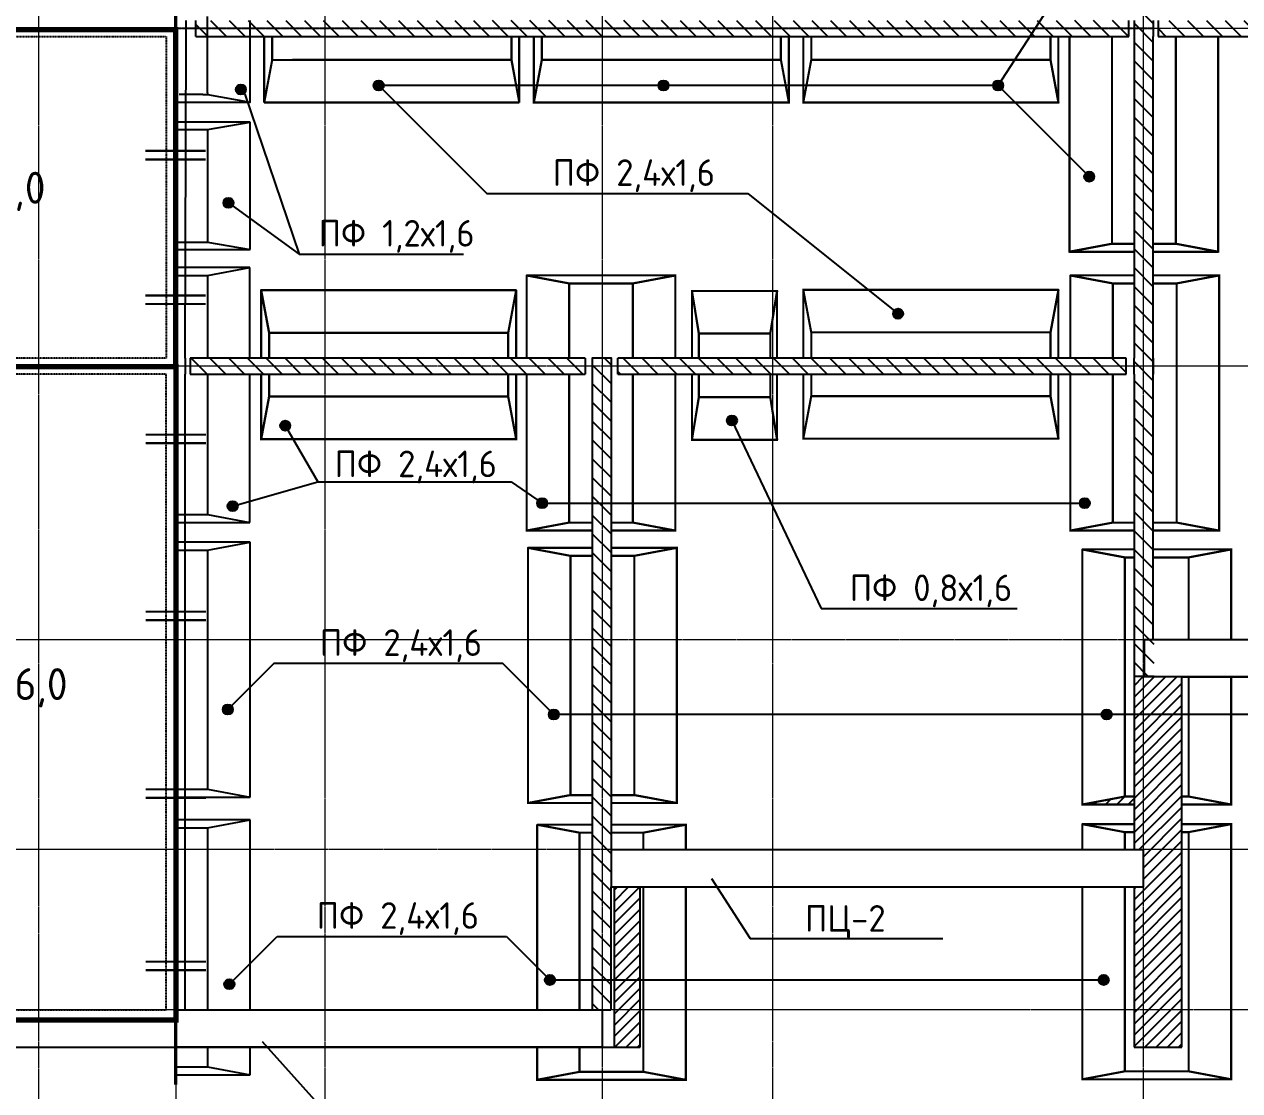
# Model space of a CAD drawing. Header units: inches. Extents: x -2431 to 214825, y 3 to 92804.
# Drawn here: x 18181 to 29616, y 45496 to 55527 of the extents above; entities that cross this region are included whole.
import ezdxf

# ---------------------------------------------------------------- set-up
doc = ezdxf.new("R2010")
doc.units = ezdxf.units.IN
doc.header["$MEASUREMENT"] = 0
doc.linetypes.add('Линия сетки', pattern=[22.225, 12.7, -3.175, 3.175, -3.175])
doc.linetypes.add('Сверху', pattern=[3.96875, 2.38125, -1.5875])
doc.layers.add('Балясины', color=7, linetype='Continuous', lineweight=9)
doc.layers.add('Фундамент', color=30, linetype='Continuous')
doc.styles.add('Чертежный', font='GOST_Common.ttf', dxfattribs={"height": 150})
pattern_1 = [(135, (-6289.9, 39006.24), (-88.38835, -88.38835), [])]

msp = doc.modelspace()

# ---------------------------------------------------------------- hatches: boundary and pattern name
h = msp.add_hatch()
h.set_pattern_fill('ANSI31', color=256, scale=1000, angle=90)
h.set_pattern_definition(pattern_1)
h.paths.add_polyline_path([(25311.90672, 62277.26653), (25221.69741, 62277.26653), (25221.69741, 57188.02832), (25311.90672, 57188.02832)])
h.paths.add_polyline_path([(25221.69741, 62277.26653), (25131.90672, 62277.26653), (25131.90672, 57263.02832), (25131.90672, 57188.02832), (25221.69741, 57188.02832)])
h.paths.add_polyline_path([(28801.90672, 60388.8333), (28707.92649, 60388.8333), (28707.92649, 57188.02832), (28801.90672, 57188.02832), (28801.90672, 57263.02832)])
h.paths.add_polyline_path([(28801.90672, 62277.26653), (28707.92649, 62277.26653), (28707.92649, 60388.8333), (28801.90672, 60388.8333)])
h.paths.add_polyline_path([(28801.90672, 63577.26653), (28707.92649, 63577.26653), (28707.92649, 62372.57606), (28801.90672, 62372.57606)])
h.paths.add_polyline_path([(28707.92649, 63577.26653), (28621.90672, 63577.26653), (28621.90672, 62372.57606), (28707.92649, 62372.57606)])
h.paths.add_polyline_path([(28707.92649, 62277.26653), (28621.90672, 62277.26653), (28621.90672, 60388.8333), (28707.92649, 60388.8333)])
h.paths.add_polyline_path([(28707.92649, 60388.8333), (28621.90672, 60388.8333), (28621.90672, 57263.02832), (28621.90672, 57188.02832), (28707.92649, 57188.02832)])
h.paths.add_polyline_path([(28707.92649, 57188.02832), (28621.90672, 57188.02832), (28621.90672, 57113.02832), (28621.90672, 55788.17678), (28707.92649, 55788.17678)])
h.paths.add_polyline_path([(28801.97248, 57113.02832), (28801.90672, 57113.02832), (28801.90672, 57188.02832), (28707.92649, 57188.02832), (28707.92649, 55788.17678), (28801.97248, 55788.17678)])
h.paths.add_polyline_path([(28801.97248, 55713.14264), (28707.92649, 55713.14264), (28707.92649, 55488.02832), (28801.97248, 55488.02832), (28801.97248, 55563.02832)])
h.paths.add_polyline_path([(28707.92649, 55713.14264), (28621.90672, 55713.14264), (28621.90672, 55563.02832), (28621.90672, 55488.02832), (28707.92649, 55488.02832)])
h.paths.add_polyline_path([(28801.97248, 55788.17678), (28707.92649, 55788.17678), (28707.92649, 55713.14264), (28801.97248, 55713.14264)])
h.paths.add_polyline_path([(28707.92649, 55788.17678), (28621.90672, 55788.17678), (28621.90672, 55713.14264), (28707.92649, 55713.14264)])
h.paths.add_polyline_path([(28801.90672, 55413.02832), (28801.9396, 55488.02832), (28707.92649, 55488.02832), (28707.92649, 52312.14543), (28801.90672, 52312.14543), (28801.90672, 52387.14543)])
h.paths.add_polyline_path([(28707.92649, 55488.02832), (28621.90672, 55488.02832), (28621.90672, 52387.14543), (28621.90672, 52312.14543), (28707.92649, 52312.14543)])
h.paths.add_polyline_path([(28801.90672, 52312.14543), (28707.92649, 52312.14543), (28707.92649, 49738.02832), (28801.90672, 49738.02832)])
h.paths.add_polyline_path([(28707.92649, 52312.14543), (28621.90672, 52312.14543), (28621.90672, 52236.16401), (28621.90672, 49738.02832), (28707.92649, 49738.02832)])
h.paths.add_polyline_path([(28707.92649, 49738.02832), (28621.90672, 49738.02832), (28621.90672, 49391.9754), (28707.92649, 49391.9754)])
h.paths.add_polyline_path([(28810.20569, 49738.02832), (28801.90672, 49738.02832), (28707.92649, 49738.02832), (28707.92649, 49391.9754), (28810.20569, 49391.9754)])
h = msp.add_hatch()
h.set_pattern_fill('ANSI31', color=256, scale=1000, angle=90)
h.set_pattern_definition(pattern_1)
h.paths.add_polyline_path([(36675.52347, 55488.02832), (32948.76553, 55488.02832), (32948.76553, 55413.02832), (36675.52347, 55413.02832)])
h.paths.add_polyline_path([(36675.52347, 55563.02832), (32948.76553, 55563.02832), (32948.76553, 55488.02832), (36675.52347, 55488.02832)])
h.paths.add_polyline_path([(32663.00298, 55563.02832), (28848.71111, 55563.02832), (28848.71111, 55488.02832), (32663.00298, 55488.02832)])
h.paths.add_polyline_path([(32663.00298, 55488.02832), (28848.71111, 55488.02832), (28848.71111, 55413.02832), (32663.00298, 55413.02832)])
h.paths.add_polyline_path([(31511.81188, 57188.02832), (30284.33278, 57188.02832), (30284.33278, 57113.02832), (31511.81188, 57113.02832)])
h.paths.add_polyline_path([(31511.81188, 57263.02832), (30284.33278, 57263.02832), (30284.33278, 57188.02832), (31511.81188, 57188.02832)])
h.paths.add_polyline_path([(32100.5801, 57188.02832), (31511.81188, 57188.02832), (31511.81188, 57113.02832), (32100.5801, 57113.02832)])
h.paths.add_polyline_path([(32500.5801, 57188.02832), (32100.5801, 57188.02832), (32100.5801, 57113.02832), (32500.5801, 57113.02832)])
h.paths.add_polyline_path([(32500.5801, 57263.02832), (32100.5801, 57263.02832), (32100.5801, 57188.02832), (32500.5801, 57188.02832)])
h.paths.add_polyline_path([(32100.5801, 57263.02832), (31511.81188, 57263.02832), (31511.81188, 57188.02832), (32100.5801, 57188.02832)])
h.paths.add_polyline_path([(32626.35347, 57263.02832), (32500.5801, 57263.02832), (32500.5801, 57188.02832), (32626.35347, 57188.02832)])
h.paths.add_polyline_path([(32626.35347, 57188.02832), (32500.5801, 57188.02832), (32500.5801, 57113.02832), (32626.35347, 57113.02832)])
h.paths.add_polyline_path([(30284.33278, 57188.02832), (28868.49219, 57188.02832), (28868.49219, 57113.02832), (30284.33278, 57113.02832)])
h.paths.add_polyline_path([(30284.33278, 57263.02832), (28868.49219, 57263.02832), (28868.49219, 57188.02832), (30284.33278, 57188.02832)])
h.paths.add_polyline_path([(28556.87354, 57188.02832), (28011.96335, 57188.02832), (28011.96335, 57113.02832), (28556.87354, 57113.02832)])
h.paths.add_polyline_path([(28556.87354, 57263.02832), (28011.96335, 57263.02832), (28011.96335, 57188.02832), (28556.87354, 57188.02832)])
h.paths.add_polyline_path([(28011.96335, 57188.02832), (25356.97851, 57188.02832), (25356.97851, 57113.02832), (28011.96335, 57113.02832)])
h.paths.add_polyline_path([(28011.96335, 57263.02832), (25356.97851, 57263.02832), (25356.97851, 57188.02832), (28011.96335, 57188.02832)])
h.paths.add_polyline_path([(25072.21666, 57188.02832), (23617.90475, 57188.02832), (23617.90475, 57113.02832), (25072.21666, 57113.02832)])
h.paths.add_polyline_path([(25072.21666, 57263.02832), (23617.90475, 57263.02832), (23617.90475, 57188.02832), (25072.21666, 57188.02832)])
h.paths.add_polyline_path([(23617.90475, 57188.02832), (21100.97127, 57188.02832), (21100.97127, 57113.02832), (23617.90475, 57113.02832)])
h.paths.add_polyline_path([(23617.90475, 57263.02832), (21100.97127, 57263.02832), (21100.97127, 57188.02832), (23617.90475, 57188.02832)])
h.paths.add_polyline_path([(20807.41928, 57188.02832), (19608.1765, 57188.02832), (19608.1765, 57113.02832), (20807.41928, 57113.02832)])
h.paths.add_polyline_path([(20807.41928, 57263.02832), (19608.1765, 57263.02832), (19608.1765, 57188.02832), (20807.41928, 57188.02832)])
h.paths.add_polyline_path([(21007.40179, 57188.02832), (20861.68044, 57188.02832), (20861.68044, 57113.02832), (21007.40179, 57113.02832)])
h.paths.add_polyline_path([(21040.90734, 57188.02832), (21007.40179, 57188.02832), (21007.40179, 57113.02832), (21040.90734, 57113.02832)])
h.paths.add_polyline_path([(21007.40179, 62277.26653), (20861.68044, 62277.26653), (20861.68044, 57263.02832), (20861.68044, 57188.02832), (21007.40179, 57188.02832)])
h.paths.add_polyline_path([(21041.68044, 62277.26653), (21007.40179, 62277.26653), (21007.40179, 57188.02832), (21040.90734, 57188.02832), (21040.90734, 57263.02832)])
h = msp.add_hatch()
h.set_pattern_fill('ANSI31', color=256, scale=1000, angle=90)
h.set_pattern_definition(pattern_1)
h.paths.add_polyline_path([(19905.07864, 55488.02832), (19794.86086, 55488.02832), (19794.86086, 55413.02832), (19905.07864, 55413.02832)])
h.paths.add_polyline_path([(19905.07864, 55563.02832), (19794.86086, 55563.02832), (19794.86086, 55488.02832), (19905.07864, 55488.02832)])
h.paths.add_polyline_path([(20305.07864, 55563.02832), (19905.07864, 55563.02832), (19905.07864, 55488.02832), (20305.07864, 55488.02832)])
h.paths.add_polyline_path([(20305.07864, 55488.02832), (19905.07864, 55488.02832), (19905.07864, 55413.02832), (20305.07864, 55413.02832)])
h.paths.add_polyline_path([(21007.40179, 55488.02832), (20305.07864, 55488.02832), (20305.07864, 55413.02832), (21007.40179, 55413.02832)])
h.paths.add_polyline_path([(21007.40179, 55563.02832), (20305.07864, 55563.02832), (20305.07864, 55488.02832), (21007.40179, 55488.02832)])
h.paths.add_polyline_path([(23617.90475, 55563.02832), (21007.40179, 55563.02832), (21007.40179, 55488.02832), (23617.90475, 55488.02832)])
h.paths.add_polyline_path([(23617.90475, 55488.02832), (21007.40179, 55488.02832), (21007.40179, 55413.02832), (23617.90475, 55413.02832)])
h.paths.add_polyline_path([(25221.69741, 55563.02832), (23617.90475, 55563.02832), (23617.90475, 55488.02832), (25221.69741, 55488.02832)])
h.paths.add_polyline_path([(25221.69741, 55488.02832), (23617.90475, 55488.02832), (23617.90475, 55413.02832), (25221.69741, 55413.02832)])
h.paths.add_polyline_path([(27739.03808, 55563.02832), (25221.69741, 55563.02832), (25221.69741, 55488.02832), (27690.46117, 55488.02832)])
h.paths.add_polyline_path([(27690.46117, 55488.02832), (25221.69741, 55488.02832), (25221.69741, 55413.02832), (27641.88426, 55413.02832)])
h.paths.add_polyline_path([(28571.912, 55563.02832), (27739.03808, 55563.02832), (27690.46117, 55488.02832), (28571.912, 55488.02832)])
h.paths.add_polyline_path([(28571.912, 55488.02832), (27690.46117, 55488.02832), (27641.88426, 55413.02832), (28571.912, 55413.02832)])
h = msp.add_hatch(color=256)
h.dxf.hatch_style = 1
h.paths.add_polyline_path([(20266.92715, 54913.75508, 1), (20171.89214, 54913.75508, 1)])
h = msp.add_hatch(color=256)
h.dxf.hatch_style = 1
h.paths.add_polyline_path([(21563.00045, 54951.63241, 1), (21467.96545, 54951.63241, 1)])
h = msp.add_hatch(color=256)
h.dxf.hatch_style = 1
h.paths.add_polyline_path([(24242.3352, 54951.63241, 1), (24147.3002, 54951.63241, 1)])
h = msp.add_hatch(color=256)
h.dxf.hatch_style = 1
h.paths.add_polyline_path([(27390.55926, 54951.63241, 1), (27295.52426, 54951.63241, 1)])
h = msp.add_hatch(color=256)
h.dxf.hatch_style = 1
h.paths.add_polyline_path([(28247.98619, 54094.20548, 1), (28152.95119, 54094.20548, 1)])
h = msp.add_hatch(color=256)
h.dxf.hatch_style = 1
h.paths.add_polyline_path([(20148.99408, 53847.78011, 1), (20053.95908, 53847.78011, 1)])
h = msp.add_hatch(color=256)
h.dxf.hatch_style = 1
h.paths.add_polyline_path([(26449.44528, 52804.86124, 1), (26354.41028, 52804.86124, 1)])
h = msp.add_hatch()
h.set_pattern_fill('ANSI31', color=256, scale=1000, angle=90)
h.set_pattern_definition(pattern_1)
h.paths.add_polyline_path([(25221.69741, 52387.14543), (23766.29446, 52387.14543), (23766.29446, 52312.14543), (25221.69741, 52312.14543)])
h.paths.add_polyline_path([(25221.69741, 52312.14543), (23766.29446, 52312.14543), (23766.29446, 52237.14543), (25221.69741, 52237.14543)])
h.paths.add_polyline_path([(28547.50571, 52387.14543), (25221.69741, 52387.14543), (25221.69741, 52312.14543), (28547.50571, 52312.14543)])
h.paths.add_polyline_path([(28547.50571, 52312.14543), (25221.69741, 52312.14543), (25221.69741, 52237.14543), (28547.50571, 52237.14543)])
h.paths.add_polyline_path([(23705.1166, 52237.14543), (23705.50252, 52312.14543), (23617.90475, 52312.14543), (23617.90475, 51021.86406), (23705.1166, 51021.86406)])
h.paths.add_polyline_path([(23705.88843, 52387.14543), (23617.90475, 52387.14543), (23617.90475, 52312.14543), (23705.88843, 52312.14543)])
h.paths.add_polyline_path([(23617.90475, 52387.14543), (23525.07535, 52387.14543), (23525.07535, 52312.14543), (23617.90475, 52312.14543)])
h.paths.add_polyline_path([(23617.90475, 52312.14543), (23525.07535, 52312.14543), (23525.07535, 52237.14543), (23525.07535, 51021.86406), (23617.90475, 51021.86406)])
h.paths.add_polyline_path([(23617.90475, 51021.86406), (23525.07535, 51021.86406), (23525.07535, 49738.02832), (23617.90475, 49738.02832)])
h.paths.add_polyline_path([(23705.1166, 51021.86406), (23617.90475, 51021.86406), (23617.90475, 49738.02832), (23705.1166, 49738.02832)])
h.paths.add_polyline_path([(23617.90475, 49738.02832), (23525.07535, 49738.02832), (23525.07535, 49034.52215), (23617.90475, 49034.52215)])
h.paths.add_polyline_path([(23705.1166, 49738.02832), (23617.90475, 49738.02832), (23617.90475, 49034.52215), (23705.1166, 49034.52215)])
h.paths.add_polyline_path([(23705.1166, 49034.52215), (23617.90475, 49034.52215), (23617.90475, 47763.02832), (23705.1166, 47763.02832)])
h.paths.add_polyline_path([(23617.90475, 49034.52215), (23525.07535, 49034.52215), (23525.07535, 47763.02832), (23617.90475, 47763.02832)])
h.paths.add_polyline_path([(23458.3376, 52312.14543), (21007.40179, 52312.14543), (21007.40179, 52237.14543), (23458.3376, 52237.14543)])
h.paths.add_polyline_path([(23458.3376, 52387.14543), (21007.40179, 52387.14543), (21007.40179, 52312.14543), (23458.3376, 52312.14543)])
h.paths.add_polyline_path([(21007.40179, 52312.14543), (19740.99259, 52312.14543), (19740.99259, 52237.14543), (21007.40179, 52237.14543)])
h.paths.add_polyline_path([(21007.40179, 52387.14543), (19740.99259, 52387.14543), (19740.99259, 52312.14543), (21007.40179, 52312.14543)])
h.paths.add_polyline_path([(23617.90475, 47763.02832), (23525.07535, 47763.02832), (23525.07535, 46537.16968), (23617.90475, 46537.16968)])
h.paths.add_polyline_path([(23700.17456, 47763.02832), (23617.90475, 47763.02832), (23617.90475, 46537.16968), (23700.17456, 46537.16968), (23700.17456, 47413.02832)])
h.paths.add_polyline_path([(23617.90475, 46537.16968), (23525.07535, 46537.16968), (23525.07535, 46255.89953), (23617.90475, 46255.89953)])
h.paths.add_polyline_path([(23700.17456, 46537.16968), (23617.90475, 46537.16968), (23617.90475, 46255.89953), (23700.17456, 46255.89953)])
h = msp.add_hatch(color=256)
h.dxf.hatch_style = 1
h.paths.add_polyline_path([(20683.96358, 51751.57934, 1), (20588.92857, 51751.57934, 1)])
h = msp.add_hatch(color=256)
h.dxf.hatch_style = 1
h.paths.add_polyline_path([(24886.90085, 51799.51676, 1), (24791.86585, 51799.51676, 1)])
h = msp.add_hatch(color=256)
h.dxf.hatch_style = 1
h.paths.add_polyline_path([(20189.06212, 50994.4617, 1), (20094.02712, 50994.4617, 1)])
h = msp.add_hatch(color=256)
h.dxf.hatch_style = 1
h.paths.add_polyline_path([(23100.85156, 51021.86406, 1), (23005.81656, 51021.86406, 1)])
h = msp.add_hatch(color=256)
h.dxf.hatch_style = 1
h.paths.add_polyline_path([(28205.78351, 51021.86406, 1), (28110.74851, 51021.86406, 1)])
h = msp.add_hatch(color=256)
h.dxf.hatch_style = 1
h.paths.add_polyline_path([(20143.18357, 49081.04478, 1), (20048.14857, 49081.04478, 1)])
h = msp.add_hatch(color=256)
h.dxf.hatch_style = 1
h.paths.add_polyline_path([(23210.89096, 49034.52215, 1), (23115.85596, 49034.52215, 1)])
h = msp.add_hatch(color=256)
h.dxf.hatch_style = 1
h.paths.add_polyline_path([(28411.71221, 49034.52215, 1), (28316.67721, 49034.52215, 1)])
h = msp.add_hatch(color=256)
h.dxf.hatch_style = 1
h.paths.add_polyline_path([(20158.26564, 46496.99711, 1), (20063.23064, 46496.99711, 1)])
h = msp.add_hatch(color=256)
h.dxf.hatch_style = 1
h.paths.add_polyline_path([(23174.39519, 46537.16968, 1), (23079.36019, 46537.16968, 1)])
h = msp.add_hatch(color=256)
h.dxf.hatch_style = 1
h.paths.add_polyline_path([(28383.75848, 46537.16968, 1), (28288.72348, 46537.16968, 1)])
at = {"layer": 'Фундамент'}
h = msp.add_hatch(dxfattribs=at)
h.set_pattern_fill('ANSI31', color=256, scale=600)
h.paths.add_polyline_path([(23975.07535, 47410.52763), (23733.07739, 47410.52763), (23733.07739, 46537.16968), (23975.07535, 46537.16968)])
h.paths.add_polyline_path([(23975.07535, 46537.16968), (23733.07739, 46537.16968), (23733.07739, 46255.89953), (23975.07535, 46255.89953)])
h.paths.add_polyline_path([(23975.07535, 46255.89953), (23733.07739, 46255.89953), (23733.07739, 45905.89953), (23975.07535, 45905.89953)])
h.paths.add_polyline_path([(29071.90672, 47763.02832), (28707.92649, 47763.02832), (28707.92649, 47410.52763), (28707.92649, 46255.89953), (29071.90672, 46255.89953)])
h.paths.add_polyline_path([(28707.92649, 47410.52763), (28621.90672, 47410.52763), (28621.90672, 46255.89953), (28707.92649, 46255.89953)])
h.paths.add_polyline_path([(28707.92649, 46255.89953), (28621.90672, 46255.89953), (28621.90672, 45905.89953), (28707.92649, 45905.89953)])
h.paths.add_polyline_path([(29071.90672, 46255.89953), (28707.92649, 46255.89953), (28707.92649, 45905.89953), (29071.90672, 45905.89953)])
h.paths.add_polyline_path([(28621.90672, 48262.80519), (28535.29941, 48262.80519), (28135.29941, 48187.77105), (28621.90672, 48187.77105)])
h.paths.add_polyline_path([(29071.90672, 49391.9754), (28716.05621, 49391.9754), (28707.92649, 49391.9754), (28707.92649, 49034.52215), (29071.90672, 49034.52215)])
h.paths.add_polyline_path([(28707.92649, 49034.52215), (28621.90672, 49034.52215), (28621.90672, 47763.02832), (28707.92649, 47763.02832)])
h.paths.add_polyline_path([(28707.92649, 49391.9754), (28621.90672, 49391.9754), (28621.90672, 49034.52215), (28707.92649, 49034.52215)])
h.paths.add_polyline_path([(29071.90672, 49034.52215), (28707.92649, 49034.52215), (28707.92649, 47763.02832), (29071.90672, 47763.02832)])

# ---------------------------------------------------------------- linework, layer by layer
for p, q in [((27343.04176, 54951.63241), (28254.59373, 56359.01704)), ((19905.07864, 54883.14554), (19905.07864, 55601.70505)), ((19703.01749, 55413.02832), (19703.36352, 55563.02832)), ((19794.86086, 55413.02832), (19794.86086, 55563.02832)), ((20305.07864, 55037.53448), (20305.07864, 55563.02832)), ((28571.912, 55413.02832), (28571.912, 55563.02832)), ((28621.90672, 55563.02832), (28621.90672, 52387.14543)), ((28801.97248, 55563.02832), (28801.97248, 55413.02832)), ((28848.71111, 55563.02832), (28848.71111, 55413.02832)), ((19696.03725, 52387.14543), (19703.01749, 55413.02832)), ((19794.86086, 55413.02832), (28571.912, 55413.02832)), ((20438.63158, 55413.02832), (20438.63158, 55400.31243)), ((20438.63158, 55400.31243), (20438.63158, 55413.02832)), ((20513.66572, 55413.02832), (20513.66572, 55371.99036)), ((22763.59744, 55413.02832), (22763.59744, 55192.05415)), ((22838.63158, 54792.05415), (22838.63158, 55413.02832)), ((23049.55715, 55413.02832), (23049.55715, 55192.05415)), ((25299.48887, 55413.02832), (25299.48887, 55192.05415)), ((25584.95678, 55413.02832), (25584.95678, 55192.05415)), ((27834.88851, 55413.02832), (27834.88851, 55192.05415)), ((28413.66463, 55413.02832), (28413.66463, 53463.21092)), ((28801.90672, 49738.02832), (28801.90672, 55413.02832)), ((28848.71111, 55413.02832), (32663.00298, 55413.02832)), ((29013.66463, 55413.02832), (29013.66463, 53463.21092)), ((22763.59744, 55192.05415), (20705.41736, 55192.05415)), ((22763.59744, 55192.05415), (22838.63158, 54792.05415)), ((23049.55715, 55192.05415), (22974.52301, 54792.05415)), ((25299.48887, 55192.05415), (23049.55715, 55192.05415)), ((25299.48887, 55192.05415), (25374.52301, 54792.05415)), ((25584.95678, 55192.05415), (25509.92264, 54792.05415)), ((27834.88851, 55192.05415), (25584.95678, 55192.05415)), ((27834.88851, 55192.05415), (27909.92264, 54792.05415)), ((20498.69872, 55112.26647), (20438.63158, 54792.05415)), ((20438.63158, 55089.08222), (20438.63158, 54792.05415)), ((20438.63158, 54792.05415), (20438.63158, 55089.08222)), ((27343.04176, 54951.63241), (21515.48295, 54951.63241)), ((21515.48295, 54951.63241), (22531.55661, 53935.55875)), ((28200.46869, 54094.20548), (27343.04176, 54951.63241)), ((19862.01403, 54866.52379), (19636.97592, 54866.52379)), ((19862.01403, 54866.52379), (19905.07864, 54866.52379)), ((19905.07864, 54883.14554), (19905.07864, 54866.52379)), ((19905.07864, 54866.52379), (20305.07864, 54795.70196)), ((20254.95771, 54868.47931), (20766.4539, 53365.4597)), ((20438.63158, 54792.05415), (22838.63158, 54792.05415)), ((20305.07864, 54608.12619), (19606.03725, 54608.12619)), ((19905.07864, 54537.30436), (20305.07864, 54608.12619)), ((20305.07864, 53408.12619), (20305.07864, 54608.12619)), ((19606.03725, 54537.30436), (19905.07864, 54537.30436)), ((19905.07864, 54537.30436), (19905.07864, 53478.94801)), ((22531.55661, 53935.55875), (24987.93258, 53935.55875)), ((24987.93258, 53935.55875), (26401.92778, 52804.86124)), ((20101.47658, 53847.78011), (20766.4539, 53365.4597)), ((19606.03725, 53478.94801), (19905.07864, 53478.94801)), ((19606.03725, 53408.12619), (20305.07864, 53408.12619)), ((19905.07864, 53478.94801), (20305.07864, 53408.12619)), ((28013.66463, 53388.17678), (28413.66463, 53463.21092)), ((28413.66463, 53463.21092), (28621.90672, 53463.21092)), ((28801.90672, 53463.21092), (29013.66463, 53463.21092)), ((29013.66463, 53463.21092), (29413.66463, 53388.17678)), ((20766.4539, 53365.4597), (22313.21386, 53365.4597)), ((20303.898, 53239.91991), (19606.03725, 53239.91991)), ((19903.898, 53164.88577), (20303.898, 53239.91991)), ((20303.898, 52387.14543), (20303.898, 53239.91991)), ((19606.03725, 53164.88577), (19903.898, 53164.88577)), ((19903.898, 53164.88577), (19903.898, 52387.14543)), ((22907.00467, 53164.88577), (23307.00467, 53089.85163)), ((23307.00467, 53089.85163), (23307.00467, 52387.14543)), ((23307.00467, 53089.85163), (23907.00467, 53089.85163)), ((23907.00467, 53089.85163), (24307.00467, 53164.88577)), ((23907.00467, 53089.85163), (23907.00467, 52387.14543)), ((28022.21593, 53164.88577), (28422.21593, 53089.85163)), ((28422.21593, 53089.85163), (28422.21593, 52387.14543)), ((28422.21593, 53089.85163), (28621.90672, 53089.85163)), ((28801.90672, 53089.85163), (29022.21593, 53089.85163)), ((29022.21593, 53089.85163), (29422.21593, 53164.88577)), ((29022.21593, 53089.85163), (29022.21593, 50839.91991)), ((20408.52497, 53025.0219), (20483.5591, 52625.0219)), ((22808.52497, 53025.0219), (22733.49083, 52625.0219)), ((24462.91822, 53018.47925), (24526.53078, 52618.47925)), ((25262.91822, 53018.47925), (25199.30566, 52618.47925)), ((25509.92264, 53029.3381), (25584.95678, 52629.3381)), ((27909.92264, 53029.3381), (27834.88851, 52629.3381)), ((22733.49083, 52625.0219), (20483.5591, 52625.0219)), ((20483.5591, 52625.0219), (20483.5591, 52387.14543)), ((22733.49083, 52625.0219), (22733.49083, 52387.14543)), ((24526.53078, 52618.47925), (24526.53078, 52387.14543)), ((25199.30566, 52618.47925), (25199.30566, 52387.14543)), ((27834.88851, 52629.3381), (25584.95678, 52629.3381)), ((25584.95678, 52629.3381), (25584.95678, 52387.14543)), ((27834.88851, 52629.3381), (27834.88851, 52387.14543)), ((19696.03725, 52387.14543), (19696.03725, 52237.14543)), ((23458.3376, 52387.14543), (19740.99259, 52387.14543)), ((19740.99259, 52387.14543), (19740.99259, 52237.14543)), ((23458.3376, 52387.14543), (23458.3376, 52237.14543)), ((23705.88843, 52387.14543), (23525.07535, 52387.14543)), ((28547.50571, 52387.14543), (23766.29446, 52387.14543)), ((23766.29446, 52237.14543), (23766.29446, 52387.14543)), ((28547.50571, 52237.14543), (28547.50571, 52387.14543)), ((19696.03725, 46255.89953), (19696.03725, 52237.14543)), ((19740.99259, 52237.14543), (23458.3376, 52237.14543)), ((19903.898, 52237.14543), (19903.898, 50914.95405)), ((20303.898, 50839.91991), (20303.898, 52237.14543)), ((20483.5591, 52237.14543), (20483.5591, 52025.0219)), ((22733.49083, 52237.14543), (22733.49083, 52025.0219)), ((23307.00467, 52237.14543), (23307.00467, 50839.91991)), ((23525.07535, 52237.14543), (23525.07535, 46255.89953)), ((23705.1166, 52237.14543), (23705.88843, 52237.14543)), ((23705.1166, 47763.02832), (23705.1166, 52237.14543)), ((23766.29446, 52237.14543), (28547.50571, 52237.14543)), ((23907.00467, 52237.14543), (23907.00467, 50839.91991)), ((24526.53078, 52237.14543), (24526.53078, 52018.47925)), ((25199.30566, 52237.14543), (25199.30566, 52018.47925)), ((25584.95678, 52237.14543), (25584.95678, 52029.3381)), ((27834.88851, 52237.14543), (27834.88851, 52029.3381)), ((28422.21593, 52237.14543), (28422.21593, 50839.91991)), ((28621.90672, 52237.14543), (28621.90672, 47763.02832)), ((25584.95678, 52029.3381), (25509.92264, 51629.3381)), ((27834.88851, 52029.3381), (25584.95678, 52029.3381)), ((27834.88851, 52029.3381), (27909.92264, 51629.3381)), ((20483.5591, 52025.0219), (20408.52497, 51625.0219)), ((22733.49083, 52025.0219), (20483.5591, 52025.0219)), ((22733.49083, 52025.0219), (22808.52497, 51625.0219)), ((24526.53078, 52018.47925), (24462.91822, 51618.47925)), ((25199.30566, 52018.47925), (24526.53078, 52018.47925)), ((25199.30566, 52018.47925), (25262.91822, 51618.47925)), ((24839.38335, 51799.51676), (25679.03798, 50030.21862)), ((20636.44608, 51751.57934), (20941.94061, 51222.12789)), ((20141.54462, 50994.4617), (20941.94061, 51222.12789)), ((20941.94061, 51222.12789), (22763.23554, 51222.12789)), ((22763.23554, 51222.12789), (23053.33406, 51021.86406)), ((23053.33406, 51021.86406), (28158.26601, 51021.86406)), ((19606.03725, 50914.95405), (19903.898, 50914.95405)), ((19903.898, 50914.95405), (20303.898, 50839.91991)), ((19606.03725, 50839.91991), (20303.898, 50839.91991)), ((22907.00467, 50764.88577), (23307.00467, 50839.91991)), ((23307.00467, 50839.91991), (23525.07535, 50839.91991)), ((23705.1166, 50839.91991), (23907.00467, 50839.91991)), ((23907.00467, 50839.91991), (24307.00467, 50764.88577)), ((28022.21593, 50764.88577), (28422.21593, 50839.91991)), ((28422.21593, 50839.91991), (28621.90672, 50839.91991)), ((28801.90672, 50839.91991), (29022.21593, 50839.91991)), ((29022.21593, 50839.91991), (29422.21593, 50764.88577)), ((20306.03725, 50656.00526), (19606.03725, 50656.00526)), ((19906.03725, 50580.97112), (20306.03725, 50656.00526)), ((20306.03725, 48256.00526), (20306.03725, 50656.00526)), ((19606.03725, 50580.97112), (19906.03725, 50580.97112)), ((19906.03725, 50580.97112), (19906.03725, 48331.0394)), ((22919.96978, 50602.05935), (23319.96978, 50527.02521)), ((23919.96978, 50527.02521), (24319.96978, 50602.05935)), ((28135.29941, 50587.77105), (28535.29941, 50512.73691)), ((29135.29941, 50512.73691), (29535.29941, 50587.77105)), ((23319.96978, 50527.02521), (23319.96978, 48277.09348)), ((23319.96978, 50527.02521), (23525.07535, 50527.02521)), ((23705.1166, 50527.02521), (23919.96978, 50527.02521)), ((23919.96978, 50527.02521), (23919.96978, 48277.09348)), ((28535.29941, 50512.73691), (28535.29941, 48262.80519)), ((28535.29941, 50512.73691), (28621.90672, 50512.73691)), ((28801.90672, 50512.73691), (29135.29941, 50512.73691)), ((29135.29941, 50512.73691), (29135.29941, 49738.02832)), ((25679.03798, 50030.21862), (27522.44063, 50030.21862)), ((20528.66527, 49514.04398), (20095.66607, 49081.04478)), ((22683.85163, 49514.04398), (20528.66527, 49514.04398)), ((23163.37346, 49034.52215), (22683.85163, 49514.04398)), ((28810.20569, 49391.9754), (28621.90672, 49391.9754)), ((29071.90672, 45905.89953), (29071.90672, 49388.02832)), ((29071.90672, 49388.02832), (37125.52347, 49388.02832)), ((29135.29941, 49391.9754), (29135.29941, 48262.80519)), ((36420.38589, 49034.52215), (23163.37346, 49034.52215)), ((19606.03725, 48331.0394), (19906.03725, 48331.0394)), ((19606.03725, 48256.00526), (20306.03725, 48256.00526)), ((19906.03725, 48331.0394), (20306.03725, 48256.00526)), ((22919.96978, 48202.05935), (23319.96978, 48277.09348)), ((23319.96978, 48277.09348), (23525.07535, 48277.09348)), ((23705.1166, 48277.09348), (23919.96978, 48277.09348)), ((23919.96978, 48277.09348), (24319.96978, 48202.05935)), ((28135.29941, 48187.77105), (28535.29941, 48262.80519)), ((28535.29941, 48262.80519), (28621.90672, 48262.80519)), ((29071.90672, 48262.80519), (29135.29941, 48262.80519)), ((29135.29941, 48262.80519), (29535.29941, 48187.77105)), ((20306.03725, 48044.34197), (19606.03725, 48044.34197)), ((19906.03725, 47969.30783), (20306.03725, 48044.34197)), ((20306.03725, 46255.89953), (20306.03725, 48044.34197)), ((19606.03725, 47969.30783), (19906.03725, 47969.30783)), ((19906.03725, 47969.30783), (19906.03725, 46255.89953)), ((23005.1166, 47997.90519), (23405.1166, 47922.87105)), ((23405.1166, 47922.87105), (23405.1166, 46255.89953)), ((23405.1166, 47922.87105), (23525.07535, 47922.87105)), ((23705.1166, 47922.87105), (24005.1166, 47922.87105)), ((24005.1166, 47922.87105), (24405.1166, 47997.90519)), ((24005.1166, 47922.87105), (24005.1166, 47763.02832)), ((28135.29941, 48002.78641), (28535.29941, 47927.75227)), ((28535.29941, 47927.75227), (28535.29941, 47763.02832)), ((28535.29941, 47927.75227), (28621.90672, 47927.75227)), ((29071.90672, 47927.75227), (29135.29941, 47927.75227)), ((29135.29941, 47927.75227), (29535.29941, 48002.78641)), ((29135.29941, 47927.75227), (29135.29941, 45677.82055)), ((24647.23581, 47492.87065), (25010.34757, 46925.88918)), ((23700.17456, 47413.02832), (23700.17456, 46255.89953)), ((23733.07739, 45905.89953), (23733.07739, 47413.02832)), ((23975.07535, 45905.89953), (23975.07535, 47413.02832)), ((24005.1166, 47413.02832), (24005.1166, 45672.93933)), ((28535.29941, 47413.02832), (28535.29941, 45677.82055)), ((28621.90672, 47413.02832), (28621.90672, 45905.89953)), ((20110.74814, 46496.99711), (20560.77388, 46947.02285)), ((20560.77388, 46947.02285), (22717.02452, 46947.02285)), ((22717.02452, 46947.02285), (23126.87769, 46537.16968)), ((25010.34757, 46925.88918), (26823.38548, 46925.88918)), ((23126.87769, 46537.16968), (28336.24098, 46537.16968)), ((23629.16932, 46255.89953), (23700.17456, 46255.89953)), ((19606.03725, 45905.89953), (23975.07535, 45905.89953)), ((19906.03725, 45905.89953), (19906.03725, 45719.3761)), ((20306.03725, 45644.34197), (20306.03725, 45905.89953)), ((20420.18579, 45959.05215), (21209.06486, 45077.78843)), ((23405.1166, 45905.89953), (23405.1166, 45672.93933)), ((28621.90672, 45905.89953), (29071.90672, 45905.89953)), ((19606.03725, 45719.3761), (19906.03725, 45719.3761)), ((19606.03725, 45644.34197), (20306.03725, 45644.34197)), ((19906.03725, 45719.3761), (20306.03725, 45644.34197)), ((23005.1166, 45597.90519), (23405.1166, 45672.93933)), ((23405.1166, 45672.93933), (24005.1166, 45672.93933)), ((24005.1166, 45672.93933), (24405.1166, 45597.90519)), ((28135.29941, 45602.78641), (28535.29941, 45677.82055)), ((28535.29941, 45677.82055), (29135.29941, 45677.82055)), ((29135.29941, 45677.82055), (29535.29941, 45602.78641))]:
    msp.add_line(p, q)
at = {"linetype": 'Линия сетки', "ltscale": 0.05}
msp.add_line((28801.97248, 55488.02832), (2415.60719, 55488.02832), dxfattribs=at)
for points, const_width in [([(19606.03725, 45551.85739), (19606.03725, 54480.02613), (19606.03725, 54903.95122), (19606.03725, 56037.42318), (19606.03725, 56528.2759), (19606.03725, 63712.13856)], 30), ([(20438.63158, 54792.05415), (20438.63158, 55413.02832)], 20), ([(20513.66572, 55413.02832), (20513.66572, 55371.99036)], 20), ([(20513.66572, 55371.99036), (20513.66572, 55192.05415)], 20), ([(22763.59744, 55413.02832), (22763.59744, 55192.05415), (22838.63158, 54792.05415)], 20), ([(22838.63158, 55413.02832), (22838.63158, 54792.05415)], 20), ([(25374.52301, 55413.02832), (25374.52301, 54792.05415), (22974.52301, 54792.05415), (22974.52301, 55413.02832)], 20), ([(23049.55715, 55413.02832), (23049.55715, 55192.05415)], 20), ([(25299.48887, 55413.02832), (25299.48887, 55192.05415), (25374.52301, 54792.05415)], 20), ([(27909.92264, 55413.02832), (27909.92264, 54792.05415), (25509.92264, 54792.05415), (25509.92264, 55413.02832)], 20), ([(25584.95678, 55413.02832), (25584.95678, 55192.05415)], 20), ([(27834.88851, 55413.02832), (27834.88851, 55192.05415), (27909.92264, 54792.05415)], 20), ([(28621.90672, 53388.17678), (28013.66463, 53388.17678), (28013.66463, 55413.02832)], 20), ([(28413.66463, 55413.02832), (28413.66463, 53463.21092), (28013.66463, 53388.17678)], 20), ([(29413.66463, 55413.02832), (29413.66463, 53388.17678), (28801.90672, 53388.17678)], 20), ([(29013.66463, 55413.02832), (29013.66463, 53463.21092), (29413.66463, 53388.17678)], 20), ([(20498.69872, 55112.26647), (20438.63158, 54792.05415)], 20), ([(20513.66572, 55192.05415), (20498.69872, 55112.26647)], 20), ([(20705.41736, 55192.05415), (20513.66572, 55192.05415)], 20), ([(22763.59744, 55192.05415), (20705.41736, 55192.05415)], 20), ([(25299.48887, 55192.05415), (23049.55715, 55192.05415), (22974.52301, 54792.05415)], 20), ([(27834.88851, 55192.05415), (25584.95678, 55192.05415), (25509.92264, 54792.05415)], 20), ([(22838.63158, 54792.05415), (20438.63158, 54792.05415)], 20), ([(19321.23152, 54336.65646), (19888.92576, 54336.65646)], 20), ([(19321.23152, 54256.00368), (19888.92576, 54256.00368)], 20), ([(28413.66463, 53463.21092), (28621.90672, 53463.21092)], 20), ([(28801.90672, 53463.21092), (29013.66463, 53463.21092)], 20), ([(22907.00467, 53164.88577), (24307.00467, 53164.88577), (24307.00467, 52387.14543)], 20), ([(22907.00467, 52387.14543), (22907.00467, 53164.88577)], 20), ([(22907.00467, 53164.88577), (23307.00467, 53089.85163), (23907.00467, 53089.85163), (24307.00467, 53164.88577)], 20), ([(28022.21593, 53164.88577), (28621.90672, 53164.88577)], 20), ([(28022.21593, 52387.14543), (28022.21593, 53164.88577)], 20), ([(28022.21593, 53164.88577), (28422.21593, 53089.85163), (28621.90672, 53089.85163)], 20), ([(28801.90672, 53164.88577), (29422.21593, 53164.88577), (29422.21593, 50764.88577), (28801.90672, 50764.88577)], 20), ([(28801.90672, 53089.85163), (29022.21593, 53089.85163), (29422.21593, 53164.88577)], 20), ([(23307.00467, 53089.85163), (23307.00467, 52387.14543)], 20), ([(23907.00467, 53089.85163), (23907.00467, 52387.14543)], 20), ([(28422.21593, 53089.85163), (28422.21593, 52387.14543)], 20), ([(29022.21593, 53089.85163), (29022.21593, 50839.91991), (29422.21593, 50764.88577)], 20), ([(19321.23152, 52976.05853), (19888.92576, 52976.05853)], 20), ([(20408.52497, 52387.14543), (20408.52497, 53025.0219), (22808.52497, 53025.0219)], 20), ([(22733.49083, 52625.0219), (20483.5591, 52625.0219), (20408.52497, 53025.0219)], 20), ([(22808.52497, 53025.0219), (22733.49083, 52625.0219), (22733.49083, 52387.14543)], 20), ([(22808.52497, 53025.0219), (22808.52497, 52387.14543)], 20), ([(25262.91822, 52387.14543), (25262.91822, 53018.47925), (24462.91822, 53018.47925), (24462.91822, 52387.14543)], 20), ([(24526.53078, 52387.14543), (24526.53078, 52618.47925), (24462.91822, 53018.47925)], 20), ([(25262.91822, 53018.47925), (25199.30566, 52618.47925), (25199.30566, 52387.14543)], 20), ([(25509.92264, 52387.14543), (25509.92264, 53029.3381), (27909.92264, 53029.3381)], 20), ([(27834.88851, 52629.3381), (25584.95678, 52629.3381), (25509.92264, 53029.3381)], 20), ([(27909.92264, 53029.3381), (27834.88851, 52629.3381), (27834.88851, 52387.14543)], 20), ([(27909.92264, 53029.3381), (27909.92264, 52387.14543)], 20), ([(19321.23152, 52895.40575), (19888.92576, 52895.40575)], 20), ([(20483.5591, 52625.0219), (20483.5591, 52387.14543)], 20), ([(25199.30566, 52618.47925), (24526.53078, 52618.47925)], 20), ([(25584.95678, 52629.3381), (25584.95678, 52387.14543)], 20), ([(22808.52497, 52237.14543), (22808.52497, 51625.0219), (20408.52497, 51625.0219), (20408.52497, 52237.14543)], 20), ([(20483.5591, 52237.14543), (20483.5591, 52025.0219)], 20), ([(22733.49083, 52237.14543), (22733.49083, 52025.0219), (22808.52497, 51625.0219)], 20), ([(23525.07535, 50764.88577), (22907.00467, 50764.88577), (22907.00467, 52237.14543)], 20), ([(23307.00467, 52237.14543), (23307.00467, 50839.91991), (22907.00467, 50764.88577)], 20), ([(24307.00467, 52237.14543), (24307.00467, 50764.88577), (23705.1166, 50764.88577)], 20), ([(23907.00467, 52237.14543), (23907.00467, 50839.91991), (24307.00467, 50764.88577)], 20), ([(24462.91822, 52237.14543), (24462.91822, 51618.47925), (25262.91822, 51618.47925), (25262.91822, 52237.14543)], 20), ([(24462.91822, 51618.47925), (24526.53078, 52018.47925), (24526.53078, 52237.14543)], 20), ([(25199.30566, 52237.14543), (25199.30566, 52018.47925), (25262.91822, 51618.47925)], 20), ([(27909.92264, 52237.14543), (27909.92264, 51629.3381), (25509.92264, 51629.3381), (25509.92264, 52237.14543)], 20), ([(25584.95678, 52237.14543), (25584.95678, 52029.3381)], 20), ([(27834.88851, 52237.14543), (27834.88851, 52029.3381), (27909.92264, 51629.3381)], 20), ([(28621.90672, 50764.88577), (28022.21593, 50764.88577), (28022.21593, 52237.14543)], 20), ([(28422.21593, 52237.14543), (28422.21593, 50839.91991), (28022.21593, 50764.88577)], 20), ([(22733.49083, 52025.0219), (20483.5591, 52025.0219), (20408.52497, 51625.0219)], 20), ([(25199.30566, 52018.47925), (24526.53078, 52018.47925)], 20), ([(27834.88851, 52029.3381), (25584.95678, 52029.3381), (25509.92264, 51629.3381)], 20), ([(19324.32938, 51667.79158), (19892.02362, 51667.79158)], 20), ([(19324.32938, 51587.13879), (19892.02362, 51587.13879)], 20), ([(23307.00467, 50839.91991), (23525.07535, 50839.91991)], 20), ([(23705.1166, 50839.91991), (23907.00467, 50839.91991)], 20), ([(28422.21593, 50839.91991), (28621.90672, 50839.91991)], 20), ([(28801.90672, 50839.91991), (29022.21593, 50839.91991)], 20), ([(22919.96978, 50602.05935), (23525.07535, 50602.05935)], 20), ([(23525.07535, 48202.05935), (22919.96978, 48202.05935), (22919.96978, 50602.05935)], 20), ([(22919.96978, 50602.05935), (23319.96978, 50527.02521), (23525.07535, 50527.02521)], 20), ([(23705.1166, 50602.05935), (24319.96978, 50602.05935), (24319.96978, 48202.05935), (23705.1166, 48202.05935)], 20), ([(23705.1166, 50527.02521), (23919.96978, 50527.02521), (24319.96978, 50602.05935)], 20), ([(28135.29941, 50587.77105), (28621.90672, 50587.77105)], 20), ([(28621.90672, 48187.77105), (28135.29941, 48187.77105), (28135.29941, 50587.77105)], 20), ([(28135.29941, 50587.77105), (28535.29941, 50512.73691), (28621.90672, 50512.73691)], 20), ([(28801.90672, 50587.77105), (29535.29941, 50587.77105), (29535.29941, 49738.02832)], 20), ([(28801.90672, 50512.73691), (29135.29941, 50512.73691), (29535.29941, 50587.77105)], 20), ([(23319.96978, 50527.02521), (23319.96978, 48277.09348), (22919.96978, 48202.05935)], 20), ([(23919.96978, 50527.02521), (23919.96978, 48277.09348), (24319.96978, 48202.05935)], 20), ([(28535.29941, 50512.73691), (28535.29941, 48262.80519), (28135.29941, 48187.77105)], 20), ([(29135.29941, 50512.73691), (29135.29941, 49738.02832)], 20), ([(19322.19013, 50002.63135), (19889.88437, 50002.63135)], 20), ([(19322.19013, 49921.97857), (19889.88437, 49921.97857)], 20), ([(29535.29941, 49391.9754), (29535.29941, 48187.77105), (29071.90672, 48187.77105)], 20), ([(29135.29941, 49391.9754), (29135.29941, 48262.80519), (29535.29941, 48187.77105)], 20), ([(19322.19013, 48331.0394), (19889.88437, 48331.0394)], 20), ([(19322.19013, 48250.38662), (19889.88437, 48250.38662)], 20), ([(23319.96978, 48277.09348), (23525.07535, 48277.09348)], 20), ([(23705.1166, 48277.09348), (23919.96978, 48277.09348)], 20), ([(28535.29941, 48262.80519), (28621.90672, 48262.80519)], 20), ([(29071.90672, 48262.80519), (29135.29941, 48262.80519)], 20), ([(23005.1166, 47997.90519), (23525.07535, 47997.90519)], 20), ([(23005.1166, 46255.89953), (23005.1166, 47997.90519)], 20), ([(23005.1166, 47997.90519), (23405.1166, 47922.87105), (23525.07535, 47922.87105)], 20), ([(23405.1166, 47922.87105), (23405.1166, 46255.89953)], 20), ([(23705.1166, 47997.90519), (24405.1166, 47997.90519), (24405.1166, 47763.02832)], 20), ([(23705.1166, 47922.87105), (24005.1166, 47922.87105), (24405.1166, 47997.90519)], 20), ([(24005.1166, 47922.87105), (24005.1166, 47763.02832)], 20), ([(28135.29941, 48002.78641), (28621.90672, 48002.78641)], 20), ([(29071.90672, 48002.78641), (29535.29941, 48002.78641), (29535.29941, 45602.78641), (28135.29941, 45602.78641), (28135.29941, 47413.02832)], 20), ([(28135.29941, 47763.02832), (28135.29941, 48002.78641)], 20), ([(28135.29941, 48002.78641), (28535.29941, 47927.75227), (28621.90672, 47927.75227)], 20), ([(28535.29941, 47927.75227), (28535.29941, 47763.02832)], 20), ([(29071.90672, 47927.75227), (29135.29941, 47927.75227), (29535.29941, 48002.78641)], 20), ([(29135.29941, 47927.75227), (29135.29941, 45677.82055), (29535.29941, 45602.78641)], 20), ([(24405.1166, 47413.02832), (24405.1166, 45597.90519), (23005.1166, 45597.90519), (23005.1166, 45905.89953)], 20), ([(24005.1166, 47413.02832), (24005.1166, 45672.93933), (24405.1166, 45597.90519)], 20), ([(28535.29941, 47413.02832), (28535.29941, 45677.82055), (28135.29941, 45602.78641)], 20), ([(19322.19013, 46709.50595), (19889.88437, 46709.50595)], 20), ([(19322.19013, 46628.85317), (19889.88437, 46628.85317)], 20), ([(23405.1166, 45905.89953), (23405.1166, 45672.93933), (23005.1166, 45597.90519)], 20), ([(23405.1166, 45672.93933), (24005.1166, 45672.93933)], 20), ([(28535.29941, 45677.82055), (29135.29941, 45677.82055)], 20)]:
    msp.add_lwpolyline(points, dxfattribs=dict(const_width=const_width))
at = {"const_width": 50}
for points in [[(10501.38942, 55476.31351), (19605.07864, 55476.31351), (19605.07864, 52306.3775), (10501.38942, 52306.3775)], [(15602.72051, 52306.3775), (19608.1765, 52306.3775), (19608.1765, 46159.50743), (15602.72051, 46159.50743)]]:
    msp.add_lwpolyline(points, close=True, dxfattribs=at)
at = {"linetype": 'Сверху'}
for points in [[(10590.16779, 55413.02832), (19516.03725, 55413.02832), (19516.03725, 52387.14543), (10590.16779, 52387.14543)], [(19516.03725, 52237.14543), (15686.99916, 52237.14543), (15686.99916, 46255.89953), (19516.03725, 46255.89953)]]:
    msp.add_lwpolyline(points, close=True, dxfattribs=at)
for points in [[(22974.52301, 55413.02832), (22974.52301, 54792.05415), (25374.52301, 54792.05415), (25374.52301, 55413.02832)], [(25509.92264, 55413.02832), (25509.92264, 54792.05415), (27909.92264, 54792.05415), (27909.92264, 55413.02832)], [(28013.66463, 55413.02832), (28013.66463, 53388.17678), (28621.90672, 53388.17678)], [(28801.90672, 53388.17678), (29413.66463, 53388.17678), (29413.66463, 55413.02832)], [(19606.03725, 54795.70196), (20305.07864, 54795.70196), (20305.07864, 55037.53448)], [(24307.00467, 52387.14543), (24307.00467, 53164.88577), (22907.00467, 53164.88577), (22907.00467, 52387.14543)], [(28621.90672, 53164.88577), (28022.21593, 53164.88577), (28022.21593, 52387.14543)], [(28801.90672, 50764.88577), (29422.21593, 50764.88577), (29422.21593, 53164.88577), (28801.90672, 53164.88577)], [(22808.52497, 52387.14543), (22808.52497, 53025.0219), (20408.52497, 53025.0219), (20408.52497, 52387.14543)], [(27909.92264, 52387.14543), (27909.92264, 53029.3381), (25509.92264, 53029.3381), (25509.92264, 52387.14543)], [(23705.1166, 52237.14543), (23705.88843, 52237.14543), (23705.88843, 52387.14543), (23525.07535, 52387.14543), (23525.07535, 52237.14543)], [(28621.90672, 52236.16401), (28621.90672, 52387.14543)], [(28801.90672, 52387.14543), (28801.90672, 52236.16401)], [(20408.52497, 52237.14543), (20408.52497, 51625.0219), (22808.52497, 51625.0219), (22808.52497, 52237.14543)], [(22907.00467, 52237.14543), (22907.00467, 50764.88577), (23525.07535, 50764.88577)], [(23705.1166, 50764.88577), (24307.00467, 50764.88577), (24307.00467, 52237.14543)], [(25509.92264, 52237.14543), (25509.92264, 51629.3381), (27909.92264, 51629.3381), (27909.92264, 52237.14543)], [(28022.21593, 52237.14543), (28022.21593, 50764.88577), (28621.90672, 50764.88577)], [(23525.07535, 50602.05935), (22919.96978, 50602.05935), (22919.96978, 48202.05935), (23525.07535, 48202.05935)], [(23705.1166, 48202.05935), (24319.96978, 48202.05935), (24319.96978, 50602.05935), (23705.1166, 50602.05935)], [(28621.90672, 50587.77105), (28135.29941, 50587.77105), (28135.29941, 48187.77105), (28621.90672, 48187.77105)], [(29535.29941, 49738.02832), (29535.29941, 50587.77105), (28801.90672, 50587.77105)], [(29071.90672, 48187.77105), (29535.29941, 48187.77105), (29535.29941, 49391.9754)], [(23525.07535, 47997.90519), (23005.1166, 47997.90519), (23005.1166, 46255.89953)], [(24405.1166, 47763.02832), (24405.1166, 47997.90519), (23705.1166, 47997.90519)], [(28135.29941, 47413.02832), (28135.29941, 45602.78641), (29535.29941, 45602.78641), (29535.29941, 48002.78641), (29071.90672, 48002.78641)], [(28621.90672, 48002.78641), (28135.29941, 48002.78641), (28135.29941, 47763.02832)], [(23005.1166, 45905.89953), (23005.1166, 45597.90519), (24405.1166, 45597.90519), (24405.1166, 47413.02832)], [(15236.99916, 45905.89953), (19606.03725, 45905.89953)]]:
    msp.add_lwpolyline(points)
for points in [[(28716.05621, 49391.9754), (36831.24481, 49391.9754), (36831.24481, 49738.02832), (28716.05621, 49738.02832)], [(23705.1166, 47763.02832), (28707.92649, 47763.02832), (28707.92649, 47410.52763), (23705.1166, 47410.52763)], [(23617.90475, 45905.89953), (19608.1765, 45905.89953), (19608.1765, 46255.89953), (23617.90475, 46255.89953)]]:
    msp.add_lwpolyline(points, close=True)
for centre in [(20219.40964, 54913.75508), (21515.48295, 54951.63241), (24194.8177, 54951.63241), (27343.04176, 54951.63241), (28200.46869, 54094.20548), (20101.47658, 53847.78011), (26401.92778, 52804.86124), (20636.44608, 51751.57934), (24839.38335, 51799.51676), (20141.54462, 50994.4617), (23053.33406, 51021.86406), (28158.26601, 51021.86406), (20095.66607, 49081.04478), (23163.37346, 49034.52215), (28364.19471, 49034.52215), (20110.74814, 46496.99711), (23126.87769, 46537.16968), (28336.24098, 46537.16968)]:
    msp.add_circle(centre, 47.5175)
at = {"layer": 'Балясины', "color": 254, "linetype": 'Линия сетки'}
for p, q in [((18316.11541, 65911.56595), (18316.11541, 45905.89953)), ((19608.1765, 65911.56595), (19608.1765, 41417.92508)), ((21007.40179, 65911.56595), (21007.40179, 41417.92508)), ((23617.90475, 65911.56595), (23617.90475, 41417.92508)), ((25221.69741, 65911.56595), (25221.69741, 41417.92508)), ((28707.92649, 65911.56595), (28707.92649, 41417.92508)), ((37596.04752, 55488.02832), (-1431.06566, 55488.02832)), ((40485.37684, 52312.14543), (2086.55104, 52312.14543)), ((37596.04752, 49738.02832), (-1431.06566, 49738.02832)), ((40485.37684, 47763.02832), (10140.16779, 47763.02832)), ((29535.29941, 46255.89953), (-1431.06566, 46255.89953)), ((40485.37684, 46255.89953), (29535.29941, 46255.89953)), ((18316.11541, 45905.89953), (18316.11541, 41417.92508))]:
    msp.add_line(p, q, dxfattribs=at)

# ---------------------------------------------------------------- texts
at = {"style": 'Чертежный'}
for s, height, p in [('ПФ 2,4х1,6', 250, (23151.91903, 54007.10125)), ('ПП-4,2х3,0', 300, (16517.54193, 53840.07282)), ('ПФ 1,2х1,6', 250, (20949.76347, 53436.47671)), ('ПФ 2,4х1,6', 250, (21100.07618, 51267.06431)), ('ПФ 0,8х1,6', 250, (25946.87533, 50101.58594)), ('ПФ 2,4х1,6', 250, (20961.16164, 49585.5866)), ('ПП-4,2х6,0', 300, (16719.33857, 49170.61679)), ('ПФ 2,4х1,6', 250, (20931.81743, 47018.56547)), ('ПЦ-2', 250, (25524.96998, 46991.57594))]:
    msp.add_text(s, height=height, dxfattribs=at).set_placement(p)

doc.saveas('drawing.dxf')
